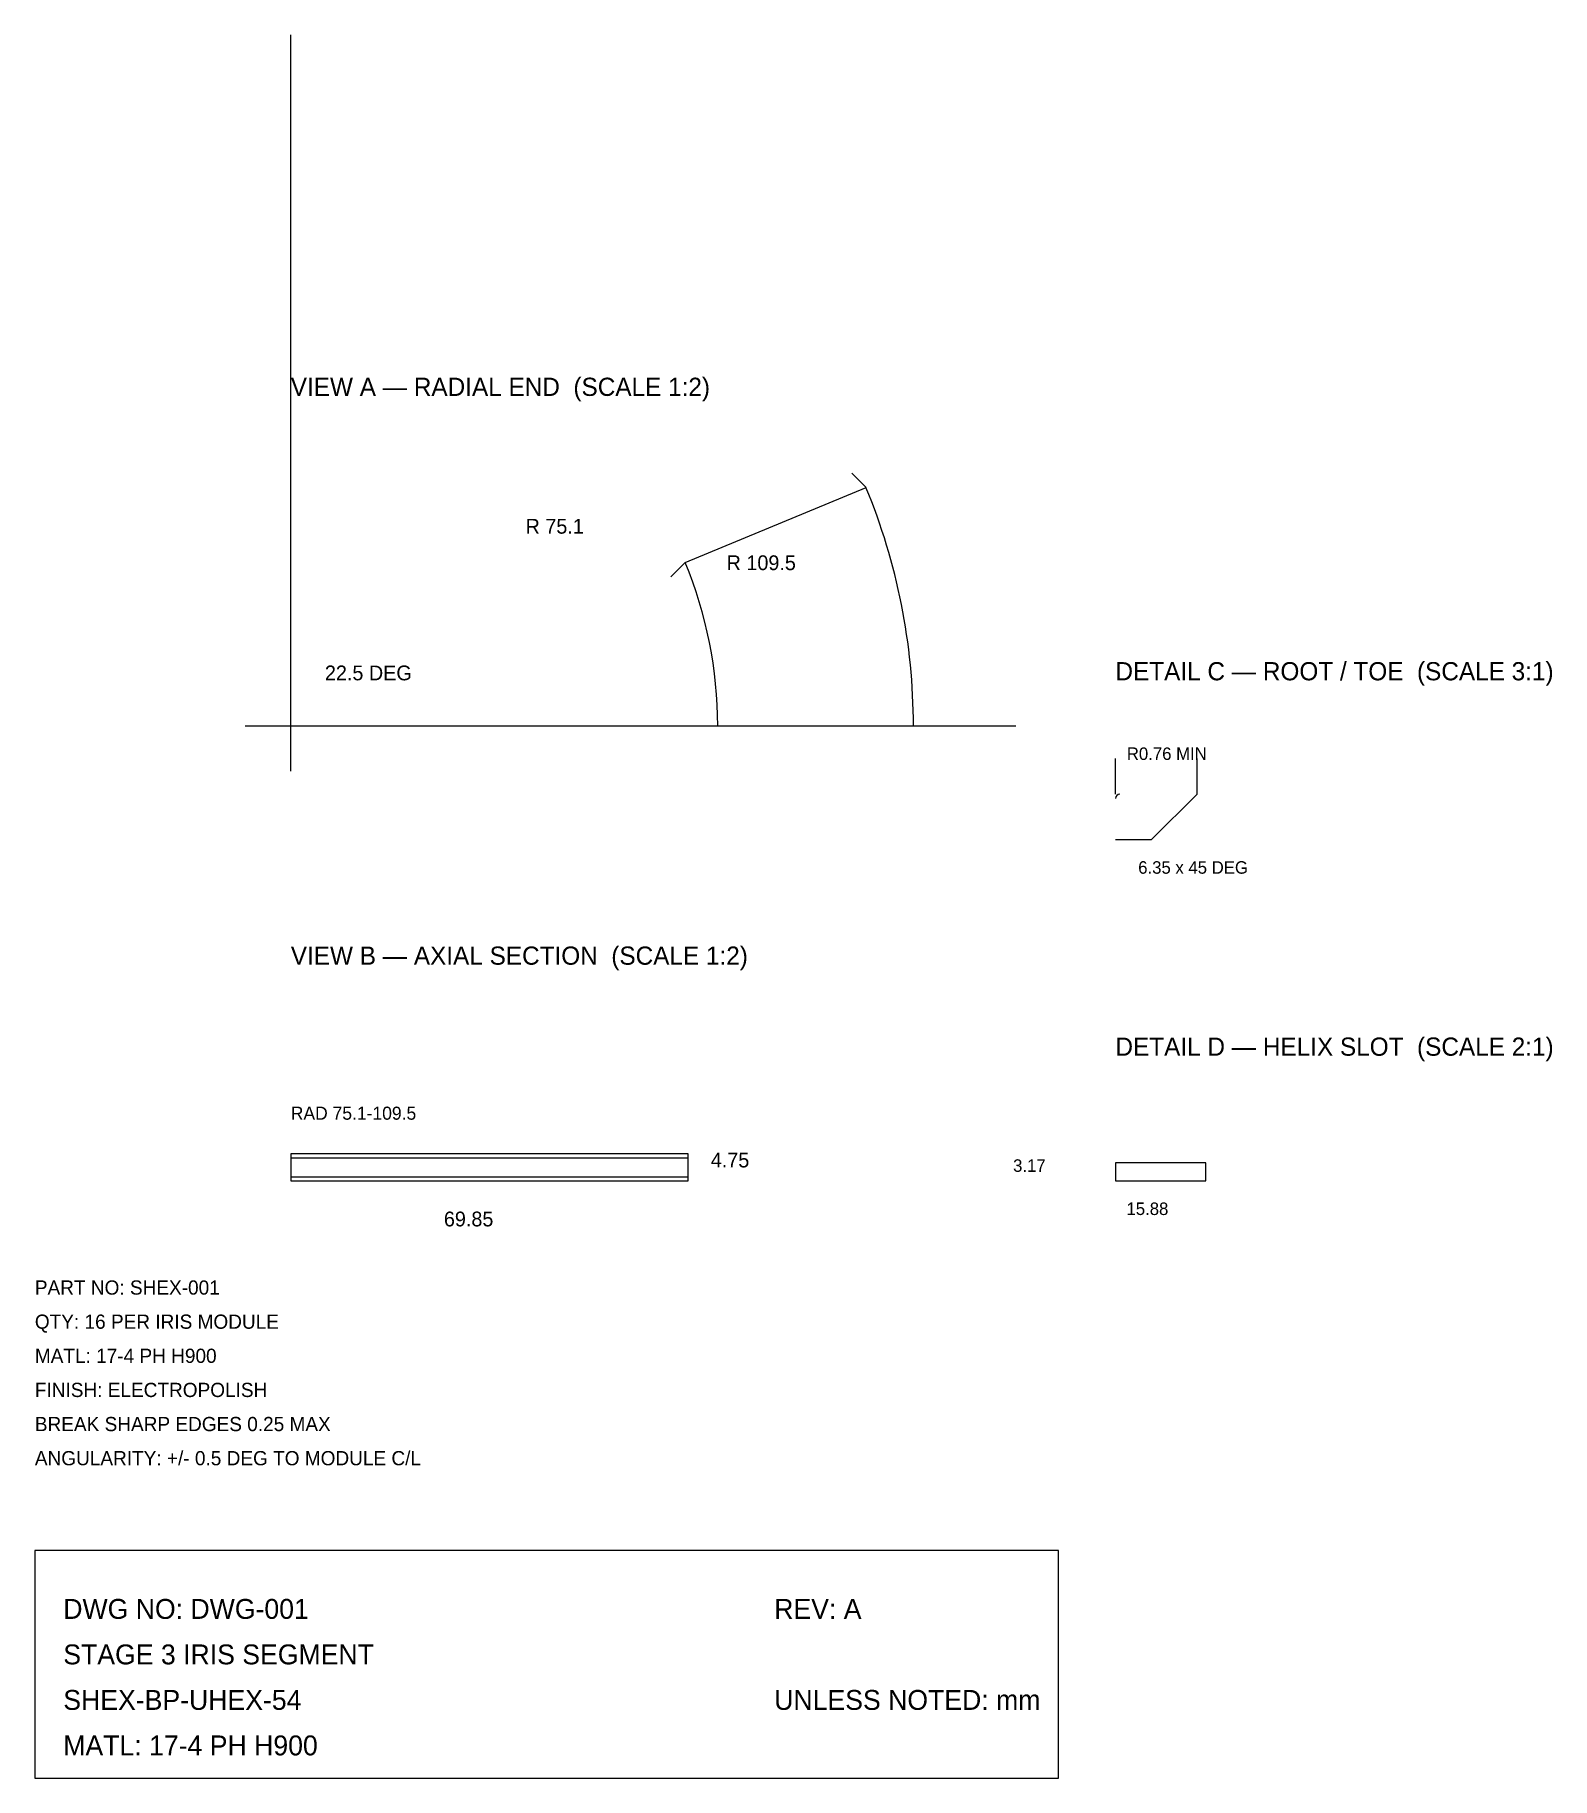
# Model space of a CAD drawing. Header units: millimetres. Extents: x 10 to 277, y 10 to 316.
import ezdxf

# ---------------------------------------------------------------- set-up
doc = ezdxf.new("R2010")
doc.units = ezdxf.units.MM
for name, color, linetype in [('CENTER', 1, 'Continuous'), ('DIM', 3, 'Continuous'), ('HIDDEN', 8, 'Continuous'), ('OUTLINE', 7, 'Continuous'), ('TEXT', 2, 'Continuous')]:
    doc.layers.add(name, color=color, linetype=linetype)

msp = doc.modelspace()

# ---------------------------------------------------------------- linework, layer by layer
at = {"layer": 'CENTER'}
for p, q in [((55, 187), (55, 316.47)), ((47, 195), (182.47, 195))]:
    msp.add_line(p, q, dxfattribs=at)
at = {"layer": 'HIDDEN'}
for p, q in [((55, 119.04), (124.85, 119.04)), ((55, 115.71), (124.85, 115.71))]:
    msp.add_line(p, q, dxfattribs=at)
at = {"layer": 'OUTLINE'}
for p, q in [((156.14, 236.89), (153.64, 239.39)), ((124.34, 223.72), (156.14, 236.89)), ((124.34, 223.72), (121.84, 221.22)), ((130.06, 195), (164.47, 195)), ((200, 183), (200, 189.25)), ((214.35, 183), (214.35, 189.25)), ((206.35, 175), (214.35, 183)), ((200, 175), (206.35, 175))]:
    msp.add_line(p, q, dxfattribs=at)
for points in [[(55, 115), (124.85, 115), (124.85, 119.75), (55, 119.75), (55, 115)], [(200, 115), (215.88, 115), (215.88, 118.17), (200, 118.17), (200, 115)], [(10, 10), (190, 10), (190, 50), (10, 50), (10, 10)]]:
    msp.add_lwpolyline(points, dxfattribs=at)
for centre, radius, start, end in [((55, 195), 109.47, 0, 22.5), ((55, 195), 75.06, 0, 22.5), ((200.76, 182.24), 0.762, 90, 180)]:
    msp.add_arc(centre, radius, start, end, dxfattribs=at)

# ---------------------------------------------------------------- texts
at = {"layer": 'DIM'}
for s, height, p in [('R 75.1', 2.6, (96.28, 228.78)), ('R 109.5', 2.6, (131.63, 222.37)), ('22.5 DEG', 2.6, (61, 203)), ('R0.76 MIN', 2.2, (202, 189)), ('6.35 x 45 DEG', 2.2, (204, 169)), ('RAD 75.1-109.5', 2.3, (55, 125.75)), ('4.75', 2.6, (128.85, 117.37)), ('3.17', 2.2, (182, 116.59)), ('15.88', 2.2, (201.94, 109)), ('69.85', 2.6, (81.92, 107))]:
    msp.add_text(s, height=height, dxfattribs=at).set_placement(p)
at = {"layer": 'TEXT'}
for s, height, p in [('VIEW A — RADIAL END  (SCALE 1:2)', 3.2, (55, 253)), ('DETAIL C — ROOT / TOE  (SCALE 3:1)', 3.2, (200, 203)), ('VIEW B — AXIAL SECTION  (SCALE 1:2)', 3.2, (55, 153)), ('DETAIL D — HELIX SLOT  (SCALE 2:1)', 3.2, (200, 137)), ('PART NO: SHEX-001', 2.5, (10, 95)), ('QTY: 16 PER IRIS MODULE', 2.5, (10, 89)), ('MATL: 17-4 PH H900', 2.5, (10, 83)), ('FINISH: ELECTROPOLISH', 2.5, (10, 77)), ('BREAK SHARP EDGES 0.25 MAX', 2.5, (10, 71)), ('ANGULARITY: +/- 0.5 DEG TO MODULE C/L', 2.5, (10, 65)), ('DWG NO: DWG-001', 3.5, (15, 38)), ('REV: A', 3.5, (140, 38)), ('STAGE 3 IRIS SEGMENT', 3.5, (15, 30)), ('SHEX-BP-UHEX-54', 3.5, (15, 22)), ('UNLESS NOTED: mm', 3.5, (140, 22)), ('MATL: 17-4 PH H900', 3.5, (15, 14))]:
    msp.add_text(s, height=height, dxfattribs=at).set_placement(p)

doc.saveas('drawing.dxf')
